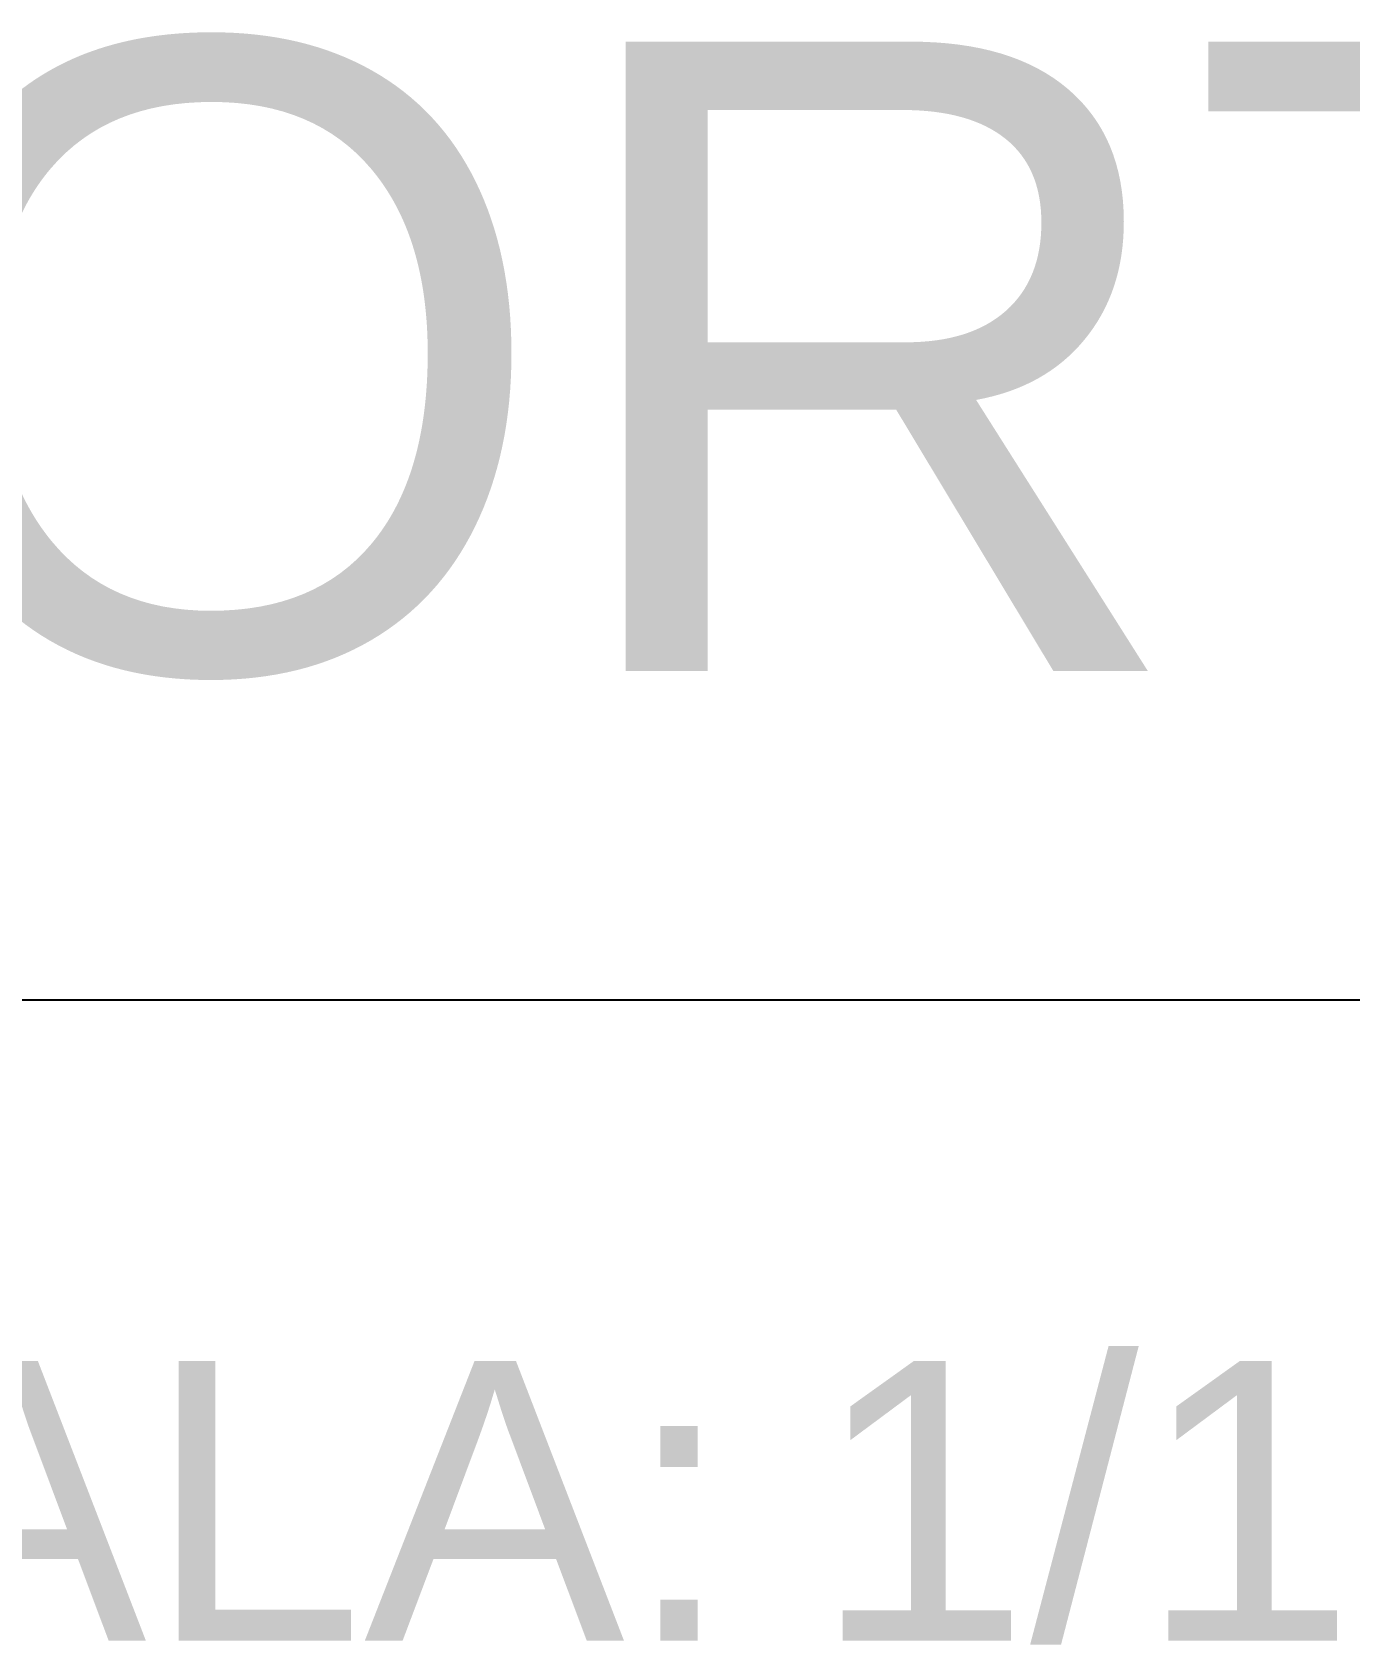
# Model space of a CAD drawing. Header units: metres. Extents: x 47723 to 48001, y 23322 to 23573.
# Drawn here: x 47882.44 to 47891.86, y 23445.01 to 23456.54 of the extents above; entities that cross this region are included whole.
import ezdxf
from ezdxf.enums import TextEntityAlignment as Align

# ---------------------------------------------------------------- set-up
doc = ezdxf.new("R2010")
doc.units = ezdxf.units.M
doc.header["$LTSCALE"] = 0.25
for name, color, linetype in [('0 @ 1', 7, 'Continuous'), ('SIMB_02', 2, 'Continuous'), ('SIMB_TXT', 1, 'Continuous')]:
    doc.layers.add(name, color=color, linetype=linetype)
doc.styles.add('SIMB', font='arial.ttf')

# ---------------------------------------------------------------- blocks, each defined once
blk = doc.blocks.new('*U49')
at = {"layer": 'SIMB_02'}
blk.add_line((6, 0), (41.33, 0), dxfattribs=at)
at = {"layer": 'SIMB_TXT', "style": 'SIMB'}
blk.add_text('ESCALA:', height=2, dxfattribs=at).set_placement((8.936, -4.582))
blk.add_attdef('TITULO_DO_DESENHO', text='', height=4.5, dxfattribs=at).set_placement((10.022, 1), align=Align.BOTTOM_LEFT)
blk.add_attdef('NUM', text='', height=4.5, dxfattribs=at).set_placement((0, 0), align=Align.MIDDLE_CENTER)
blk.add_attdef('ESCALA', (21.304, -4.582), '', height=2, dxfattribs=at)
blk = doc.blocks.new('*U533')
at = {"layer": '0 @ 1'}
ref = blk.add_blockref('*U49', (47866.715, 23449.619), dxfattribs=at)
ref.add_attrib('TITULO_DO_DESENHO', 'CORTE AA', dxfattribs={"layer": 'SIMB_TXT', "height": 4.5, "style": 'SIMB'}).set_placement((47876.738, 23450.619), align=Align.BOTTOM_LEFT)
ref.add_attrib('ESCALA', '1/100', (47888.019, 23445.037), dxfattribs={"layer": 'SIMB_TXT', "height": 2, "style": 'SIMB'})

msp = doc.modelspace()

# ---------------------------------------------------------------- block references
msp.add_blockref('*U533', (0, 0))

doc.saveas('drawing.dxf')
